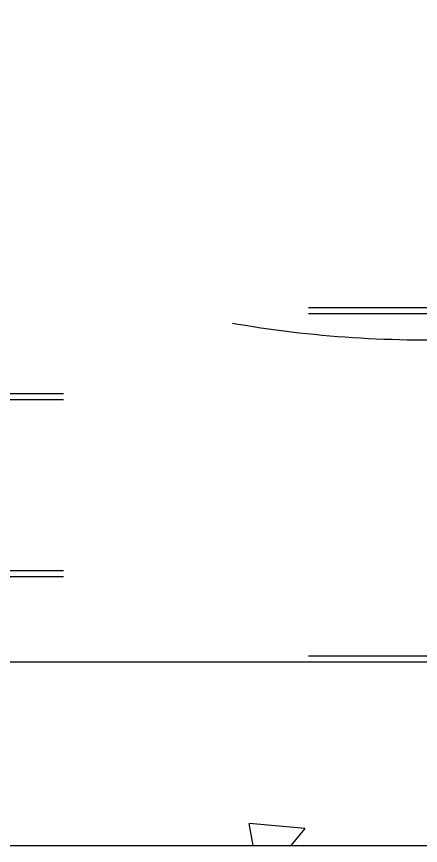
# Model space of a CAD drawing. Header units: millimetres. Extents: x 8533 to 164433, y 5768 to 115327.
# Drawn here: x 80661 to 80936, y 99428 to 99993 of the extents above; entities that cross this region are included whole.
import ezdxf

# ---------------------------------------------------------------- set-up
doc = ezdxf.new("R2010")
doc.units = ezdxf.units.MM
doc.header["$LTSCALE"] = 250
doc.linetypes.add('HIDDEN', pattern=[2, 1, -1])
doc.layers.add('EF-1', color=35, linetype='Continuous')
doc.layers.add('FOD', color=6, linetype='Continuous')

msp = doc.modelspace()

# ---------------------------------------------------------------- linework, layer by layer
at = {"layer": 'EF-1', "color": 7, "linetype": 'HIDDEN'}
for p, q in [((82109.82, 99794.77, -0.36), (80442.8, 99794.77, -0.36)), ((82109.82, 99790.61, -0.36), (80442.8, 99790.61, -0.36)), ((80442.8, 99736.43, -0.36), (82109.82, 99736.43, -0.36)), ((80442.8, 99732.26, -0.36), (82109.82, 99732.26, -0.36)), ((80442.8, 99615.57, -0.36), (82109.82, 99615.57, -0.36)), ((80442.8, 99611.4, -0.36), (82109.82, 99611.4, -0.36)), ((82109.82, 99557.22, -0.36), (80442.8, 99557.22, -0.36)), ((82109.82, 99553.06, -0.36), (80442.8, 99553.06, -0.36))]:
    msp.add_line(p, q, dxfattribs=at)
msp.add_arc((80939.75, 100538.32, -0.36), 765.39, 222.6603, 273.04542, dxfattribs=at)
at = {"layer": 'FOD', "color": 7}
for p, q in [((82234.85, 99553.06, -0.36), (80317.77, 99553.06, -0.36)), ((80317.77, 99428.03, -0.36), (82234.85, 99428.03, -0.36))]:
    msp.add_line(p, q, dxfattribs=at)
at = {"layer": 'FOD', "color": 7, "linetype": 'Continuous'}
for p, q in [((80819.17, 99442.89, -0.36), (80821.92, 99428.03, -0.36)), ((80857.43, 99439.62, -0.36), (80819.47, 99442.95, -0.36)), ((80857.43, 99439.62, -0.36), (80847.71, 99428.03, -0.36))]:
    msp.add_line(p, q, dxfattribs=at)

doc.saveas('drawing.dxf')
